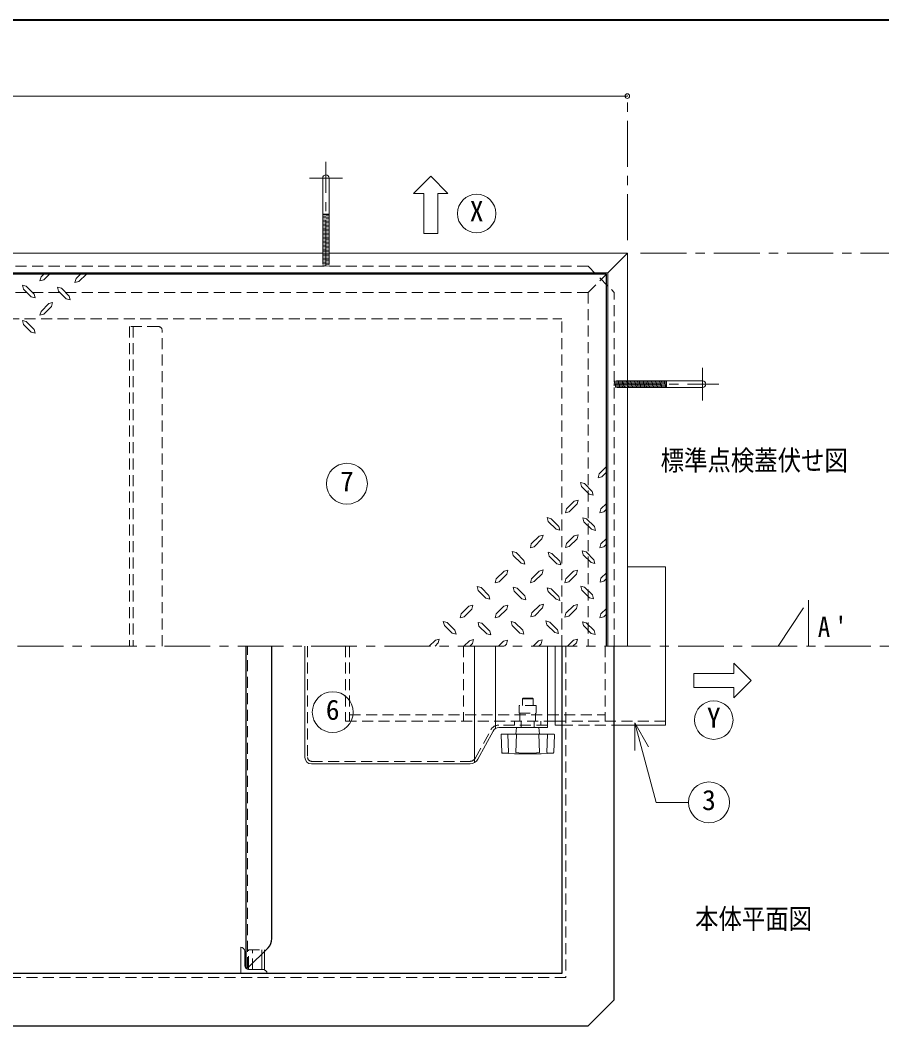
# Model space of a CAD drawing. Units: millimetres at full size, sheet at 1:7; details may follow other scales. Extents: x -1487 to 1348, y -983 to 984.
# Drawn here: x -283 to 374, y 216 to 984 of the extents above; entities that cross this region are included whole.
import ezdxf
from ezdxf.enums import TextEntityAlignment as Align

# ---------------------------------------------------------------- set-up
doc = ezdxf.new("R2010")
doc.units = ezdxf.units.MM
doc.header["$LTSCALE"] = 7
doc.header["$PDMODE"] = 32
doc.header["$PDSIZE"] = 3.5
doc.linetypes.add('CHAIN1', pattern=[8, 5, -1, 1, -1])
doc.linetypes.add('DASHED1', pattern=[1.8, 1.2, -0.6])
doc.layers.add('0-A', color=4, linetype='Continuous', lineweight=9)
doc.styles.add('ＭＳ ゴシック', font='')
doc.styles.get('ＭＳ ゴシック').set_extended_font_data('MS Gothic')

msp = doc.modelspace()

# ---------------------------------------------------------------- linework, layer by layer
at = {"layer": '0-A', "color": 1, "lineweight": 40}
msp.add_line((1347.643, 983.513), (-1487.357, 983.513), dxfattribs=at)
at = {"layer": '0-A'}
for p, q in [((-919.857, 925.513), (180.143, 925.513)), ((24.893, 820.513), (24.893, 851.138)), ((35.393, 851.138), (35.393, 820.513)), ((43.268, 851.138), (35.393, 851.138)), ((-47.357, 835.412), (-52.357, 835.412)), ((-52.357, 834.542), (-47.357, 834.95)), ((-52.357, 833.538), (-47.357, 833.947)), ((-52.357, 832.535), (-47.357, 832.943)), ((-52.357, 831.532), (-47.357, 831.94)), ((-52.357, 830.528), (-47.357, 830.937)), ((-52.357, 829.525), (-47.357, 829.933)), ((-52.357, 828.522), (-47.357, 828.93)), ((-52.357, 827.518), (-47.357, 827.927)), ((-52.357, 826.515), (-47.357, 826.923)), ((-52.357, 825.512), (-47.357, 825.92)), ((-52.357, 824.508), (-47.357, 824.917)), ((-52.357, 823.505), (-47.357, 823.913)), ((-52.357, 822.502), (-47.357, 822.91)), ((-52.357, 821.498), (-47.357, 821.907)), ((-52.357, 820.495), (-47.357, 820.903)), ((-52.357, 819.492), (-47.357, 819.9)), ((-52.357, 818.488), (-47.357, 818.897)), ((-52.357, 817.485), (-47.357, 817.893)), ((-52.357, 816.482), (-47.357, 816.89)), ((-52.357, 815.478), (-47.357, 815.887)), ((-52.357, 814.475), (-47.357, 814.883)), ((35.393, 820.513), (24.893, 820.513)), ((-52.357, 813.472), (-47.357, 813.88)), ((-52.357, 812.468), (-47.357, 812.877)), ((-52.357, 811.465), (-47.357, 811.873)), ((-52.357, 810.462), (-47.357, 810.87)), ((-52.357, 809.458), (-47.357, 809.867)), ((-52.357, 808.455), (-47.357, 808.863)), ((-52.357, 807.452), (-47.357, 807.86)), ((-52.357, 806.448), (-47.357, 806.857)), ((-51.524, 805.513), (-47.357, 805.853)), ((-267.248, 787.451), (-268.092, 784.544)), ((-268.092, 784.544), (-265.092, 785.294)), ((-265.186, 789.513), (-267.248, 787.451)), ((-260.873, 789.513), (-265.092, 785.294)), ((-240.529, 786.138), (-241.373, 783.138)), ((-241.373, 783.138), (-238.373, 783.982)), ((-237.154, 789.513), (-240.529, 786.138)), ((-232.707, 789.513), (-238.373, 783.982)), ((-281.498, 781.076), (-280.654, 778.076)), ((-278.498, 780.326), (-281.498, 781.076)), ((-274.842, 772.169), (-280.654, 778.076)), ((-272.592, 774.326), (-278.498, 780.326)), ((-248.029, 770.576), (-253.936, 776.482)), ((-245.779, 772.732), (-251.779, 778.732)), ((-274.842, 772.169), (-271.842, 771.419)), ((-272.592, 774.326), (-271.842, 771.419)), ((-248.029, 770.576), (-245.029, 769.826)), ((-245.779, 772.732), (-245.029, 769.826)), ((-267.248, 761.107), (-268.092, 758.201)), ((-261.342, 767.107), (-267.248, 761.107)), ((-259.186, 764.857), (-265.092, 758.951)), ((-261.342, 767.107), (-258.436, 767.857)), ((-259.186, 764.857), (-258.436, 767.857)), ((-272.592, 747.326), (-278.498, 753.326)), ((-268.092, 758.201), (-265.092, 758.951)), ((-274.748, 745.169), (-280.654, 751.076)), ((-274.748, 745.169), (-271.748, 744.419)), ((-272.592, 747.326), (-271.748, 744.419)), ((180.143, 703.846), (180.483, 708.013)), ((181.078, 703.013), (181.486, 708.013)), ((182.081, 703.013), (182.49, 708.013)), ((183.085, 703.013), (183.493, 708.013)), ((184.088, 703.013), (184.496, 708.013)), ((185.091, 703.013), (185.5, 708.013)), ((186.095, 703.013), (186.503, 708.013)), ((187.098, 703.013), (187.506, 708.013)), ((188.101, 703.013), (188.51, 708.013)), ((189.105, 703.013), (189.513, 708.013)), ((190.108, 703.013), (190.516, 708.013)), ((191.111, 703.013), (191.52, 708.013)), ((192.115, 703.013), (192.523, 708.013)), ((193.118, 703.013), (193.526, 708.013)), ((194.121, 703.013), (194.53, 708.013)), ((195.125, 703.013), (195.533, 708.013)), ((196.128, 703.013), (196.536, 708.013)), ((197.131, 703.013), (197.54, 708.013)), ((198.135, 703.013), (198.543, 708.013)), ((199.138, 703.013), (199.546, 708.013)), ((200.141, 703.013), (200.55, 708.013)), ((201.145, 703.013), (201.553, 708.013)), ((202.148, 703.013), (202.556, 708.013)), ((203.151, 703.013), (203.56, 708.013)), ((204.155, 703.013), (204.563, 708.013)), ((205.158, 703.013), (205.566, 708.013)), ((206.161, 703.013), (206.57, 708.013)), ((207.165, 703.013), (207.573, 708.013)), ((208.168, 703.013), (208.576, 708.013)), ((209.171, 703.013), (209.58, 708.013)), ((210.041, 708.013), (210.041, 703.013)), ((164.143, 642.664), (158.611, 636.997)), ((164.143, 638.216), (160.768, 634.841)), ((147.361, 629.591), (144.455, 630.341)), ((145.205, 627.341), (144.455, 630.341)), ((157.768, 633.997), (158.611, 636.997)), ((160.768, 634.841), (157.768, 633.997)), ((145.205, 627.341), (151.111, 621.435)), ((147.361, 629.591), (153.361, 623.591)), ((139.486, 616.185), (133.58, 610.279)), ((139.486, 616.185), (142.486, 616.935)), ((141.736, 614.029), (142.486, 616.935)), ((164.143, 614.497), (159.924, 610.279)), ((132.83, 607.279), (133.58, 610.279)), ((135.736, 608.122), (132.83, 607.279)), ((141.736, 614.029), (135.736, 608.122)), ((159.174, 607.279), (159.924, 610.279)), ((162.08, 608.122), (159.174, 607.279)), ((164.143, 610.185), (162.08, 608.122)), ((119.799, 600.622), (119.049, 603.622)), ((121.955, 602.779), (119.049, 603.622)), ((119.799, 600.622), (125.705, 594.716)), ((121.955, 602.779), (127.955, 596.872)), ((148.955, 602.779), (146.049, 603.529)), ((146.799, 600.529), (146.049, 603.529)), ((146.799, 600.529), (152.705, 594.716)), ((148.955, 602.779), (154.955, 596.872)), ((155.705, 593.872), (152.705, 594.716)), ((154.955, 596.872), (155.705, 593.872)), ((112.768, 589.466), (106.861, 583.56)), ((114.924, 587.31), (109.018, 581.31)), ((112.768, 589.466), (115.768, 590.216)), ((114.924, 587.31), (115.768, 590.216)), ((139.58, 589.654), (133.674, 583.747)), ((141.736, 587.497), (135.83, 581.497)), ((139.58, 589.654), (142.58, 590.404)), ((141.736, 587.497), (142.58, 590.404)), ((164.143, 587.779), (159.924, 583.56)), ((95.236, 576.904), (92.236, 577.747)), ((93.08, 574.747), (92.236, 577.747)), ((95.236, 576.904), (101.143, 570.997)), ((122.611, 576.341), (119.611, 577.185)), ((120.455, 574.185), (119.611, 577.185)), ((146.518, 575.216), (145.768, 578.216)), ((148.674, 577.372), (145.768, 578.216)), ((148.674, 577.372), (154.674, 571.466)), ((93.08, 574.747), (98.986, 568.841)), ((101.986, 568.091), (98.986, 568.841)), ((101.143, 570.997), (101.986, 568.091)), ((120.455, 574.185), (126.361, 568.279)), ((146.518, 575.216), (152.424, 569.31)), ((155.424, 568.56), (152.424, 569.31)), ((154.674, 571.466), (155.424, 568.56)), ((86.049, 562.654), (80.143, 556.841)), ((86.049, 562.654), (89.049, 563.497)), ((88.205, 560.497), (89.049, 563.497)), ((112.861, 562.841), (106.955, 556.935)), ((115.018, 560.685), (109.111, 554.779)), ((112.861, 562.841), (115.861, 563.685)), ((115.018, 560.685), (115.861, 563.685)), ((129.361, 567.529), (126.361, 568.279)), ((139.018, 562.654), (133.205, 556.841)), ((139.018, 562.654), (142.018, 563.497)), ((141.268, 560.497), (142.018, 563.497)), ((164.143, 561.37), (160.018, 557.404)), ((88.205, 560.497), (82.299, 554.591)), ((141.268, 560.497), (135.361, 554.591)), ((164.143, 557.122), (162.174, 555.154)), ((66.361, 548.029), (65.518, 551.029)), ((68.518, 550.185), (65.518, 551.029)), ((66.361, 548.029), (72.268, 542.122)), ((68.518, 550.185), (74.424, 544.279)), ((95.986, 549.716), (92.986, 550.56)), ((93.83, 547.56), (92.986, 550.56)), ((93.83, 547.56), (99.736, 541.654)), ((95.986, 549.716), (101.893, 543.81)), ((119.799, 547.091), (119.049, 550.091)), ((121.955, 549.341), (119.049, 550.091)), ((119.799, 547.091), (125.705, 541.279)), ((121.955, 549.341), (127.955, 543.435)), ((145.393, 548.31), (144.643, 551.31)), ((147.549, 550.56), (144.643, 551.31)), ((145.393, 548.31), (151.299, 542.404)), ((147.549, 550.56), (153.549, 544.56)), ((75.174, 541.279), (72.268, 542.122)), ((74.424, 544.279), (75.174, 541.279)), ((102.643, 540.81), (99.736, 541.654)), ((101.893, 543.81), (102.643, 540.81)), ((113.236, 536.872), (116.236, 537.622)), ((115.393, 534.716), (116.236, 537.622)), ((59.236, 535.935), (53.424, 530.029)), ((61.486, 533.779), (55.58, 527.872)), ((59.236, 535.935), (62.236, 536.779)), ((61.486, 533.779), (62.236, 536.779)), ((85.861, 535.935), (79.955, 530.029)), ((88.111, 533.779), (82.111, 527.779)), ((85.861, 535.935), (88.861, 536.685)), ((88.111, 533.779), (88.861, 536.685)), ((113.236, 536.872), (107.33, 530.966)), ((115.393, 534.716), (109.486, 528.716)), ((139.205, 536.497), (133.299, 530.591)), ((141.361, 534.341), (135.455, 528.435)), ((139.205, 536.497), (142.205, 537.341)), ((141.361, 534.341), (142.205, 537.341)), ((164.143, 534.247), (159.924, 530.029)), ((164.143, 529.935), (162.08, 527.872)), ((40.486, 521.216), (39.643, 524.216)), ((42.643, 523.466), (39.643, 524.216)), ((42.643, 523.466), (48.549, 517.56)), ((69.08, 522.904), (66.174, 523.654)), ((66.924, 520.654), (66.174, 523.654)), ((69.08, 522.904), (75.08, 516.997)), ((94.299, 523.466), (91.393, 524.216)), ((92.143, 521.216), (91.393, 524.216)), ((94.299, 523.466), (100.299, 517.56)), ((118.768, 521.685), (117.924, 524.685)), ((120.924, 523.841), (117.924, 524.685)), ((120.924, 523.841), (126.83, 517.935)), ((146.611, 521.122), (145.861, 524.122)), ((148.768, 523.279), (145.861, 524.122)), ((148.768, 523.279), (154.768, 517.372)), ((40.486, 521.216), (46.393, 515.404)), ((66.924, 520.654), (72.83, 514.841)), ((75.83, 513.997), (72.83, 514.841)), ((75.08, 516.997), (75.83, 513.997)), ((92.143, 521.216), (98.049, 515.404)), ((118.768, 521.685), (124.674, 515.779)), ((127.674, 515.029), (124.674, 515.779)), ((126.83, 517.935), (127.674, 515.029)), ((146.611, 521.122), (152.518, 515.216)), ((33.643, 510.06), (28.914, 505.513)), ((35.893, 507.904), (33.502, 505.513)), ((33.643, 510.06), (36.643, 510.904)), ((35.893, 507.904), (36.643, 510.904)), ((59.611, 509.591), (55.37, 505.513)), ((59.611, 509.591), (62.611, 510.435)), ((61.861, 507.435), (59.939, 505.513)), ((61.861, 507.435), (62.611, 510.435)), ((85.58, 509.216), (81.877, 505.513)), ((85.58, 509.216), (88.58, 509.966)), ((87.83, 506.966), (86.377, 505.513)), ((87.83, 506.966), (88.58, 509.966)), ((112.205, 509.497), (108.221, 505.513)), ((112.205, 509.497), (115.205, 510.341)), ((114.455, 507.341), (112.627, 505.513)), ((114.455, 507.341), (115.205, 510.341)), ((139.018, 510.06), (134.471, 505.513)), ((141.268, 507.904), (138.535, 505.513)), ((139.018, 510.06), (142.018, 510.904)), ((141.268, 507.904), (142.018, 510.904)), ((63.446, 416.497), (63.446, 505.513)), ((79.558, 505.513), (79.558, 442.538)), ((261.393, 492.388), (261.393, 484.513)), ((230.768, 484.513), (230.768, 474.013)), ((261.393, 484.513), (230.768, 484.513)), ((230.768, 474.013), (261.393, 474.013)), ((125.143, 448.238), (119.143, 448.238))]:
    msp.add_line(p, q, dxfattribs=at)
at = {"layer": '0-A', "linetype": 'CHAIN1'}
for p, q in [((180.143, 815.513), (180.143, 925.513)), ((-49.857, 795.513), (-49.857, 875.412)), ((-37.357, 862.912), (-62.357, 862.912)), ((190.143, 805.513), (460.143, 805.513)), ((237.541, 718.013), (237.541, 693.013)), ((170.143, 705.513), (250.041, 705.513)), ((295.143, 505.513), (318.476, 540.513)), ((318.476, 540.513), (318.476, 505.513)), ((-1013.191, 505.513), (460.143, 505.513))]:
    msp.add_line(p, q, dxfattribs=at)
at = {"layer": '0-A', "color": 7, "lineweight": 18}
for p, q in [((-52.357, 862.912), (-52.357, 805.513)), ((-47.357, 862.912), (-47.357, 805.513)), ((180.143, 805.513), (-919.857, 805.513)), ((165.143, 790.513), (180.143, 805.513)), ((180.143, 805.513), (180.143, 505.513)), ((165.143, 790.513), (-904.857, 790.513)), ((165.143, 790.513), (165.143, 505.513)), ((237.541, 708.013), (180.143, 708.013)), ((237.541, 703.013), (180.143, 703.013)), ((180.143, 566.013), (209.143, 566.013)), ((209.143, 566.013), (209.143, 445.013)), ((-65.857, 505.513), (-65.857, 420.522)), ((119.143, 505.513), (119.143, 443.238)), ((125.143, 505.513), (125.143, 445.013)), ((185.844, 446.836), (185.844, 425.836)), ((185.844, 446.836), (202.102, 386.161)), ((185.844, 446.836), (196.344, 428.65)), ((77.721, 440.632), (66.009, 419.159)), ((82.111, 443.238), (119.143, 443.238)), ((123.994, 438.238), (84.291, 438.238)), ((89.02, 438.238), (89.52, 424.238)), ((95.143, 438.238), (95.643, 443.238)), ((95.153, 424.238), (95.653, 438.238)), ((113.132, 424.238), (112.632, 438.238)), ((113.143, 438.238), (112.643, 443.238)), ((119.266, 438.238), (118.766, 424.238)), ((125.143, 445.013), (130.143, 445.013)), ((170.143, 445.013), (209.143, 445.013)), ((84.275, 424.172), (83.791, 437.72)), ((124.01, 424.172), (124.494, 437.72)), ((84.751, 423.691), (93.902, 423.25)), ((113.902, 423.238), (94.384, 423.238)), ((123.534, 423.691), (114.383, 423.25)), ((-60.857, 415.522), (60.252, 415.522)), ((226.826, 386.161), (202.102, 386.161)), ((-114.857, 275.513), (-114.857, 255.513)), ((-111.857, 261.513), (-111.857, 272.513)), ((-98.859, 258.513), (-98.859, 270.277)), ((-96.702, 272.434), (-96.702, 258.513)), ((-108.857, 258.513), (-108.857, 260.279)), ((-96.702, 258.513), (-108.857, 258.513))]:
    msp.add_line(p, q, dxfattribs=at)
at = {"layer": '0-A', "linetype": 'DASHED1'}
for p, q in [((-52.357, 805.445), (-51.524, 805.513)), ((-52.357, 805.513), (-52.357, 795.513)), ((-52.357, 804.442), (-47.357, 804.85)), ((-52.357, 803.438), (-47.357, 803.847)), ((-52.357, 802.435), (-47.357, 802.843)), ((-52.357, 801.432), (-47.357, 801.84)), ((-52.357, 800.428), (-47.357, 800.837)), ((-52.357, 799.425), (-47.357, 799.833)), ((-52.357, 798.422), (-47.357, 798.83)), ((-47.357, 805.513), (-47.357, 795.513)), ((150.143, 795.513), (-889.857, 795.513)), ((-52.357, 797.418), (-47.357, 797.827)), ((-52.357, 796.415), (-47.357, 796.823)), ((-51.117, 795.513), (-47.357, 795.82)), ((150.143, 795.513), (170.143, 775.513)), ((150.143, 775.513), (164.143, 789.513)), ((150.143, 775.513), (-591.778, 775.513)), ((150.143, 775.513), (150.143, 505.513)), ((170.143, 505.513), (170.143, 775.513)), ((-594.81, 755.513), (130.143, 755.513)), ((130.143, 505.513), (130.143, 755.513)), ((-196.857, 749.513), (-196.857, 505.513)), ((180.143, 708.013), (170.143, 708.013)), ((170.143, 704.254), (170.45, 708.013)), ((171.045, 703.013), (171.453, 708.013)), ((172.048, 703.013), (172.456, 708.013)), ((173.051, 703.013), (173.46, 708.013)), ((174.055, 703.013), (174.463, 708.013)), ((175.058, 703.013), (175.466, 708.013)), ((176.061, 703.013), (176.47, 708.013)), ((177.065, 703.013), (177.473, 708.013)), ((178.068, 703.013), (178.476, 708.013)), ((179.071, 703.013), (179.48, 708.013)), ((180.143, 703.013), (170.143, 703.013)), ((180.075, 703.013), (180.143, 703.846)), ((-63.857, 505.513), (-63.857, 420.522)), ((-34.857, 505.513), (-34.857, 448.238)), ((-31.857, 505.513), (-31.857, 448.238)), ((55.143, 505.513), (55.143, 448.238)), ((163.143, 505.513), (163.143, 448.238)), ((100.143, 465.238), (100.143, 460.238)), ((100.143, 465.238), (108.143, 465.238)), ((110.643, 460.238), (97.643, 460.238)), ((97.643, 460.238), (97.643, 454.238)), ((97.643, 454.238), (110.643, 454.238)), ((98.143, 454.238), (98.143, 448.238)), ((110.143, 454.238), (110.143, 448.238)), ((110.643, 460.238), (110.643, 454.238)), ((-34.857, 448.238), (119.143, 448.238)), ((-31.857, 452.963), (163.143, 452.963)), ((94.143, 448.238), (94.143, 445.238)), ((99.143, 443.238), (99.143, 448.238)), ((109.143, 443.238), (109.143, 448.238)), ((114.143, 448.238), (114.143, 445.238)), ((125.143, 448.238), (209.143, 448.238)), ((64.253, 420.117), (75.966, 441.59)), ((119.143, 445.238), (82.111, 445.238)), ((130.143, 445.013), (170.143, 445.013)), ((-60.857, 417.522), (60.192, 417.522)), ((-108.857, 260.279), (-108.857, 273.513)), ((-108.857, 273.513), (-96.702, 273.513)), ((-105.857, 258.513), (-105.857, 273.513)), ((-98.859, 270.277), (-98.859, 273.513)), ((-96.702, 273.513), (-96.702, 272.434))]:
    msp.add_line(p, q, dxfattribs=at)
at = {"layer": '0-A', "color": 5, "lineweight": 25}
for p, q in [((164.143, 789.513), (-590.104, 789.513)), ((164.143, 505.513), (164.143, 789.513)), ((-111.107, 505.513), (-111.107, 259.529)), ((-91.107, 282.171), (-91.107, 505.513)), ((130.143, 505.513), (130.143, 255.513)), ((170.143, 235.513), (170.143, 505.513)), ((-94.036, 275.1), (-109.607, 259.529)), ((130.143, 255.513), (-869.857, 255.513)), ((-109.607, 259.529), (-111.107, 259.529)), ((170.143, 235.513), (150.143, 215.513)), ((-889.857, 215.513), (150.143, 215.513))]:
    msp.add_line(p, q, dxfattribs=at)
at = {"layer": '0-A', "color": 7, "linetype": 'DASHED1', "lineweight": 18}
for p, q in [((-177.857, 749.513), (-199.857, 749.513)), ((-199.857, 749.513), (-199.857, 505.513)), ((-174.857, 505.513), (-174.857, 746.513)), ((-109.607, 259.529), (-109.607, 505.513)), ((133.143, 505.513), (133.143, 252.513)), ((133.143, 252.513), (-872.857, 252.513))]:
    msp.add_line(p, q, dxfattribs=at)
at = {"layer": '0-A'}
for points in [[(43.268, 851.138), (30.143, 864.263), (17.018, 851.138), (24.893, 851.138)], [(-251.779, 778.732), (-254.686, 779.482), (-253.936, 776.482)], [(-278.498, 753.326), (-281.404, 754.076), (-280.654, 751.076)], [(153.361, 623.591), (154.111, 620.685), (151.111, 621.435)], [(127.955, 596.872), (128.705, 593.966), (125.705, 594.716)], [(135.83, 581.497), (132.924, 580.747), (133.674, 583.747)], [(109.018, 581.31), (106.111, 580.56), (106.861, 583.56)], [(122.611, 576.341), (128.518, 570.435), (129.361, 567.529)], [(164.143, 583.372), (162.08, 581.31), (159.08, 580.56), (159.924, 583.56)], [(82.299, 554.591), (79.299, 553.841), (80.143, 556.841)], [(109.111, 554.779), (106.111, 553.935), (106.955, 556.935)], [(135.361, 554.591), (132.361, 553.841), (133.205, 556.841)], [(162.174, 555.154), (159.268, 554.404), (160.018, 557.404)], [(127.955, 543.435), (128.705, 540.435), (125.705, 541.279)], [(153.549, 544.56), (154.299, 541.654), (151.299, 542.404)], [(55.58, 527.872), (52.58, 527.029), (53.424, 530.029)], [(82.111, 527.779), (79.205, 527.029), (79.955, 530.029)], [(109.486, 528.716), (106.486, 527.966), (107.33, 530.966)], [(135.455, 528.435), (132.549, 527.591), (133.299, 530.591)], [(162.08, 527.872), (159.08, 527.029), (159.924, 530.029)], [(48.549, 517.56), (49.393, 514.56), (46.393, 515.404)], [(100.299, 517.56), (101.049, 514.56), (98.049, 515.404)], [(154.768, 517.372), (155.518, 514.372), (152.518, 515.216)], [(261.393, 492.388), (274.518, 479.263), (261.393, 466.138), (261.393, 474.013)]]:
    msp.add_lwpolyline(points, dxfattribs=at)
at = {"layer": '0-A', "linetype": 'DASHED1'}
msp.add_lwpolyline([(100.143, 465.238), (100.643, 465.738), (107.643, 465.738), (108.143, 465.238), (108.143, 460.238)], dxfattribs=at)
at = {"layer": '0-A', "color": 7, "lineweight": 18}
for centre, radius in [((65.143, 835.826), 14.7), ((-33.843, 629.499), 15.6), ((-44.695, 455.09), 15.6), ((246.08, 449.013), 14.7), ((242.426, 386.161), 15.6)]:
    msp.add_circle(centre, radius, dxfattribs=at)
for centre, radius, start, end in [((-49.857, 862.912), 2.5, 0, 180), ((237.541, 705.513), 2.5, 270, 90), ((82.111, 438.238), 5, 90, 151.38954), ((84.291, 437.738), 0.5, 90, 182.04541), ((123.994, 437.738), 0.5, 357.95459, 90), ((86.896, 430.87), 7.132, 248.41749, 291.58251), ((84.775, 424.19), 0.5, 182.04541, 267.23949), ((94.384, 433.238), 10, 267.23949, 270), ((104.143, 504.793), 81.055, 263.6327, 276.3673), ((113.902, 433.238), 10, 270, 272.76051), ((121.389, 430.87), 7.132, 248.41749, 291.58251), ((123.51, 424.19), 0.5, 272.76051, 357.95459), ((-60.857, 420.522), 5, 180, 270), ((59.863, 422.511), 7, 273.17983, 331.38954), ((-114.857, 272.513), 3, 0, 90), ((-108.857, 261.513), 3, 180, 270), ((-97.857, 255.513), 3, 0, 90)]:
    msp.add_arc(centre, radius, start, end, dxfattribs=at)
at = {"layer": '0-A', "color": 7, "linetype": 'DASHED1', "lineweight": 18}
msp.add_arc((-177.857, 746.513), 3, 0, 90, dxfattribs=at)
at = {"layer": '0-A', "linetype": 'DASHED1'}
for centre, radius, start, end in [((82.111, 438.238), 7, 90, 151.38954), ((-60.857, 420.522), 3, 180, 270), ((59.863, 422.511), 5, 273.76262, 331.38954)]:
    msp.add_arc(centre, radius, start, end, dxfattribs=at)
at = {"layer": '0-A', "color": 5, "lineweight": 25}
msp.add_arc((-101.107, 282.171), 10, 315, 360, dxfattribs=at)
at = {"layer": '0-A'}
msp.add_point((180.143, 925.513), dxfattribs=at)

# ---------------------------------------------------------------- texts
at = {"layer": '0-A', "color": 7, "style": 'ＭＳ ゴシック'}
for s, p in [('X', (59.893, 825.326)), ('7', (-39.093, 618.999)), ('6', (-49.945, 444.59)), ('Y', (240.83, 438.513)), ('3', (237.176, 375.661))]:
    msp.add_text(s, height=15.4, dxfattribs=at).set_placement(p, align=Align.BOTTOM_LEFT)
at = {"layer": '0-A', "color": 7, "style": 'ＭＳ ゴシック', "width": 0.85}
for s, p in [('標準点検蓋伏せ図', (205.543, 635.013)), ('本体平面図', (231.793, 285.013))]:
    msp.add_text(s, height=15.4, dxfattribs=at).set_placement(p, align=Align.BOTTOM_LEFT)
at = {"layer": '0-A', "color": 7, "insert": (325.476, 512.513), "char_height": 15.4, "attachment_point": 7, "style": 'ＭＳ ゴシック'}
msp.add_mtext("\\T1.36;\\W0.9;A'", dxfattribs=at)

doc.saveas('drawing.dxf')
